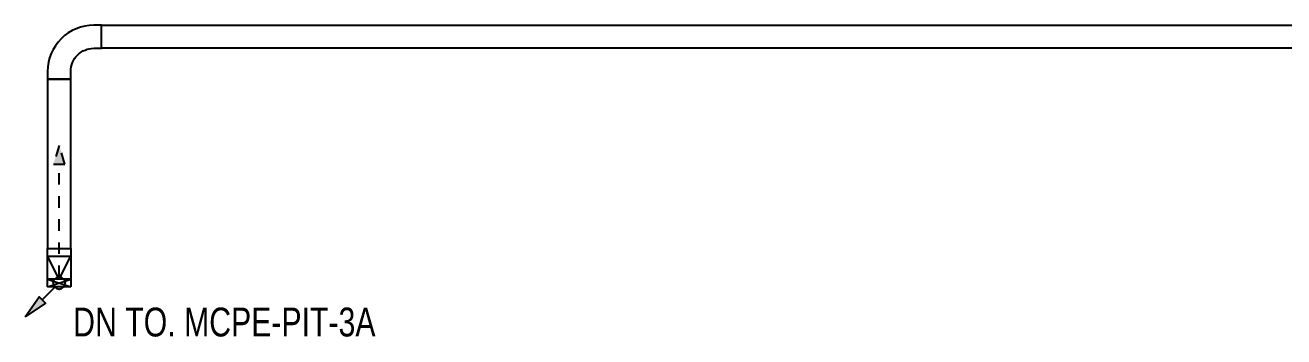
# Model space of a CAD drawing. Header units: millimetres. Extents: x -149088 to 500787, y -530175 to 1035835.
# Drawn here: x 96512 to 112852, y -213045 to -208995 of the extents above; entities that cross this region are included whole.
import ezdxf
from ezdxf.enums import TextEntityAlignment as Align

# ---------------------------------------------------------------- set-up
doc = ezdxf.new("R2010")
doc.units = ezdxf.units.MM
doc.header["$LTSCALE"] = 150
doc.linetypes.add('D1', pattern=[3, 1, -1, 1])
for name, color, linetype in [('-----00 LV_CABLE', 2, 'Continuous'), ('-----26 Electrical Cable Tray', 200, 'Continuous'), ('-----30 Text', 2, 'Continuous')]:
    doc.layers.add(name, color=color, linetype=linetype)
doc.styles.add('ELEC', font='')
doc.styles.get('ELEC').set_extended_font_data('Dotum')

# ---------------------------------------------------------------- blocks, each defined once
blk = doc.blocks.new('22')
at = {"linetype": 'D1'}
h = blk.add_hatch(color=0, dxfattribs=at)
h.dxf.hatch_style = 1
h.paths.add_polyline_path([(0, 0), (-241, 75), (-241, -75)])
at = {"color": 0, "linetype": 'D1'}
blk.add_lwpolyline([(-241, -75), (0, 0), (-241, 75)], close=True, dxfattribs=at)
blk = doc.blocks.new('O01')
blk.add_hatch(color=256).paths.add_polyline_path([(-149, -218), (-218, -149), (-368, -368)])
blk.add_line((-46, -46), (-184, -184))
blk.add_lwpolyline([(-368, -368), (-149, -218), (-218, -149), (-368, -368)])
blk.add_circle((0, 0), 65)
for p in [(-65, 0), (-65, 0), (0, 65), (0, 65), (65, 0), (65, 0), (0, -65), (0, -65)]:
    blk.add_point(p)
blk = doc.blocks.new('TRAY(VERT)')
at = {"color": 0}
for p, q in [((0, 400), (0, 500)), ((0, 500), (300, 500)), ((300, 500), (300, 400)), ((0, 0), (0, 400)), ((300, 400), (300, 0)), ((300, 0), (0, 0))]:
    blk.add_line(p, q, dxfattribs=at)
at = {"color": 8}
for p, q in [((150, 100), (0, 400)), ((0, 400), (300, 400)), ((150, 100), (300, 400)), ((0, 100), (300, 0)), ((0, 0), (300, 100)), ((300, 100), (0, 100))]:
    blk.add_line(p, q, dxfattribs=at)
blk = doc.blocks.new('*U27')
at = {"color": 0}
blk.add_lwpolyline([(0, 0), (-100, 0, -0.414214), (-400, 300), (-400, 400), (-700, 400), (-700, 300, 0.414214), (-100, -300), (0, -300)], format="xyb", close=True, dxfattribs=at)
at = {"color": 0, "style": 'ELEC'}
blk.add_text('W:300(ELBOW 90)', height=10, dxfattribs=at).set_placement((-5, -290), align=Align.MIDDLE_RIGHT)
blk = doc.blocks.new('SSH-20260429.172412')
at = {"layer": '-----00 LV_CABLE', "linetype": 'D1'}
blk.add_lwpolyline([(78980, 100158), (78980, 101626)], dxfattribs=at)
at = {"layer": '-----26 Electrical Cable Tray'}
for points in [[(95780, 103130), (79530, 103130), (79530, 103430), (95780, 103430)], [(78830, 100530), (79130, 100530), (79130, 102730), (78830, 102730)]]:
    blk.add_lwpolyline(points, close=True, dxfattribs=at)
at = {"layer": '-----00 LV_CABLE', "linetype": 'D1', "rotation": 90}
blk.add_blockref('22', (78980, 101867), dxfattribs=at)
at = {"layer": '-----00 LV_CABLE', "linetype": 'D1', "xscale": -1.2, "yscale": 1.2, "zscale": 1.2, "rotation": 270}
blk.add_blockref('O01', (78980, 100080), dxfattribs=at)
at = {"layer": '-----26 Electrical Cable Tray', "rotation": 269.9999999999999}
blk.add_blockref('*U27', (79130, 102730), dxfattribs=at)
at = {"layer": '-----26 Electrical Cable Tray'}
blk.add_blockref('TRAY(VERT)', (78830, 100030), dxfattribs=at)
at = {"layer": '-----30 Text', "style": 'ELEC', "width": 0.8}
blk.add_text('DN TO. MCPE-PIT-3A', height=375, dxfattribs=at).set_placement((81124, 99573), align=Align.MIDDLE)

msp = doc.modelspace()

# ---------------------------------------------------------------- block references
msp.add_blockref('SSH-20260429.172412', (17974, -312425))

doc.saveas('drawing.dxf')
